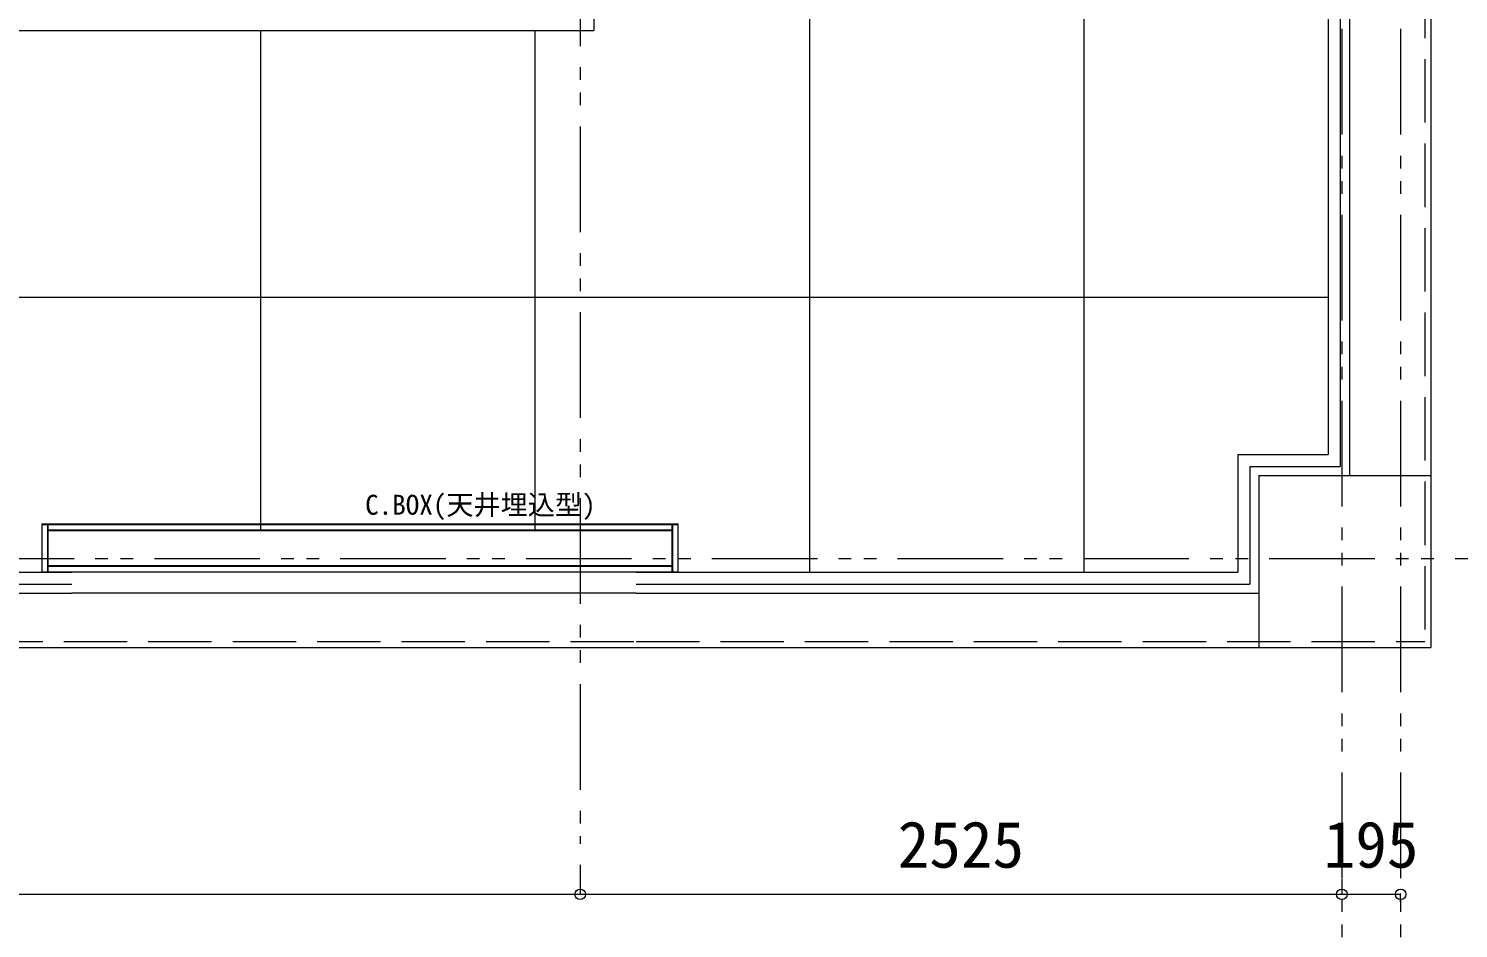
# Model space of a CAD drawing. Units: millimetres at full size. Extents: x -22551 to 92397, y -19340 to 14894.
# Drawn here: x 82868 to 87608, y -7506 to -4524 of the extents above; entities that cross this region are included whole.
import ezdxf
from ezdxf.enums import TextEntityAlignment as Align

# ---------------------------------------------------------------- set-up
doc = ezdxf.new("R2010")
doc.units = ezdxf.units.MM
doc.header["$LTSCALE"] = 70
doc.header["$PDMODE"] = 32
doc.header["$PDSIZE"] = 35
doc.linetypes.add('DASHED3', pattern=[4, 3, -1])
doc.linetypes.add('DOUBLE_CHAIN1', pattern=[8.8, 5, -1, 0.6, -0.6, 0.6, -1])
for name, color, linetype, lineweight in [('1-0_1-SP_配管(M00_A-00 １階平面図_190409_150.jww)', 7, 'Continuous', 15), ('2-0_通芯', 7, 'Continuous', 15), ('2-1_躯体', 7, 'Continuous', 15), ('2-2_間仕切り芯', 7, 'DOUBLE_CHAIN1', 15), ('2-3_間仕切り', 7, 'Continuous', 15), ('4-2_5-3', 7, 'Continuous', 15), ('4-4_ジプトーン・ケイカル', 7, 'Continuous', 15), ('4-B_金物', 7, 'Continuous', 15)]:
    doc.layers.add(name, color=color, linetype=linetype, lineweight=lineweight)
doc.styles.add('ＭＳ ゴシック', font='')
doc.styles.get('ＭＳ ゴシック').set_extended_font_data('MS Gothic')

msp = doc.modelspace()

# ---------------------------------------------------------------- linework, layer by layer
at = {"layer": '1-0_1-SP_配管(M00_A-00 １階平面図_190409_150.jww)'}
for p, q in [((84696.52, -7295.23), (84696.52, -7392.82)), ((87221.52, -7341.91), (87221.52, -7392.82)), ((80621.52, -7392.82), (84696.52, -7392.82)), ((84696.52, -7392.82), (87221.52, -7392.82)), ((87221.52, -7392.82), (87416.52, -7392.82)), ((87416.52, -7417.48), (87416.52, -7392.82))]:
    msp.add_line(p, q, dxfattribs=at)
for p in [(84696.52, -7392.82), (87221.52, -7392.82), (87416.52, -7392.82)]:
    msp.add_point(p, dxfattribs=at)
at = {"layer": '2-0_通芯', "linetype": 'DOUBLE_CHAIN1'}
for p, q in [((87221.52, 10874.77), (87221.52, -9077.32)), ((87416.52, 10874.77), (87416.52, -7611.2)), ((45708.82, -6280.23), (92121.52, -6280.23))]:
    msp.add_line(p, q, dxfattribs=at)
at = {"layer": '2-1_躯体'}
for p, q in [((87246.52, -2985.23), (87246.52, -6005.23)), ((87516.52, -2945.23), (87516.52, -6575.23)), ((86946.52, -6005.23), (87516.52, -6005.23)), ((86946.52, -6005.23), (86946.52, -6575.23)), ((80896.52, -6395.23), (83011.52, -6395.23)), ((84881.52, -6395.23), (86946.52, -6395.23)), ((79904.52, -6575.23), (83051.52, -6575.23)), ((84881.52, -6575.23), (87516.52, -6575.23))]:
    msp.add_line(p, q, dxfattribs=at)
at = {"layer": '2-1_躯体', "linetype": 'DASHED3'}
for p, q in [((87496.52, -2945.23), (87496.52, -6555.23)), ((79904.52, -6555.23), (84881.52, -6555.23)), ((84881.52, -6555.23), (87496.52, -6555.23))]:
    msp.add_line(p, q, dxfattribs=at)
at = {"layer": '2-2_間仕切り芯'}
msp.add_line((84696.52, 3159.82), (84696.52, -7225.23), dxfattribs=at)
at = {"layer": '2-3_間仕切り'}
for p, q in [((84741.52, -1775.23), (84741.52, -4530.23)), ((87216.52, -2985.23), (87216.52, -5975.23)), ((87176.52, -3085.23), (87176.52, -5935.23)), ((69976.52, -4530.23), (84741.52, -4530.23)), ((86876.52, -5935.23), (86876.52, -6325.23)), ((86876.52, -5935.23), (87176.52, -5935.23)), ((86916.52, -5975.23), (86916.52, -6365.23)), ((86916.52, -5975.23), (87216.52, -5975.23)), ((80966.52, -6325.23), (83011.52, -6325.23)), ((84881.52, -6325.23), (86876.52, -6325.23)), ((80926.52, -6365.23), (83011.52, -6365.23)), ((84881.52, -6365.23), (86916.52, -6365.23))]:
    msp.add_line(p, q, dxfattribs=at)
at = {"layer": '4-2_5-3'}
for p, q in [((84881.52, -6395.23), (83011.52, -6395.23)), ((83051.52, -6575.23), (84881.52, -6575.23))]:
    msp.add_line(p, q, dxfattribs=at)
at = {"layer": '4-4_ジプトーン・ケイカル'}
for p, q in [((85456.52, 1444.77), (85456.52, -6325.23)), ((86366.52, 1444.77), (86366.52, -6325.23)), ((83636.52, -4530.23), (83636.52, -6185.23)), ((84546.52, -4530.23), (84546.52, -6185.23)), ((87176.52, -5415.23), (53666.52, -5415.23))]:
    msp.add_line(p, q, dxfattribs=at)
at = {"layer": '4-B_金物'}
for p, q in [((82911.52, -6165.23), (82911.52, -6183.63)), ((82911.52, -6165.23), (85021.52, -6165.23)), ((82911.52, -6166.83), (85019.92, -6166.83)), ((82911.52, -6183.63), (82911.52, -6303.63)), ((82913.12, -6325.23), (82913.12, -6166.83)), ((82929.92, -6166.83), (82929.92, -6323.63)), ((82931.52, -6166.83), (82931.52, -6323.63)), ((82931.52, -6185.23), (85001.52, -6185.23)), ((82931.52, -6186.83), (85001.52, -6186.83)), ((85001.52, -6323.63), (85001.52, -6166.83)), ((85003.12, -6323.63), (85003.12, -6166.83)), ((85019.92, -6165.23), (85019.92, -6325.23)), ((82911.52, -6303.63), (82911.52, -6325.23)), ((82931.52, -6303.63), (85001.52, -6303.63)), ((82916.52, -6325.23), (82911.52, -6325.23)), ((82913.12, -6323.63), (85019.92, -6323.63)), ((85016.52, -6325.23), (82916.52, -6325.23)), ((82931.52, -6305.23), (85001.52, -6305.23)), ((85016.52, -6325.23), (85021.52, -6325.23)), ((85021.52, -6325.23), (85021.52, -6305.23))]:
    msp.add_line(p, q, dxfattribs=at)
msp.add_lwpolyline([(85021.52, -6305.23), (85021.52, -6185.23), (85021.52, -6165.23)], dxfattribs=at)

# ---------------------------------------------------------------- texts
at = {"layer": '1-0_1-SP_配管(M00_A-00 １階平面図_190409_150.jww)', "style": 'ＭＳ ゴシック'}
for s, p in [('2525', (85749.02, -7350.82)), ('195', (87161.52, -7350.82))]:
    msp.add_text(s, height=154, dxfattribs=at).set_placement(p, align=Align.BOTTOM_LEFT)
at = {"layer": '4-B_金物', "style": 'ＭＳ ゴシック'}
msp.add_text('C.BOX(天井埋込型)', height=65.98, dxfattribs=at).set_placement((83983.44, -6154.64), align=Align.BOTTOM_LEFT)

doc.saveas('drawing.dxf')
